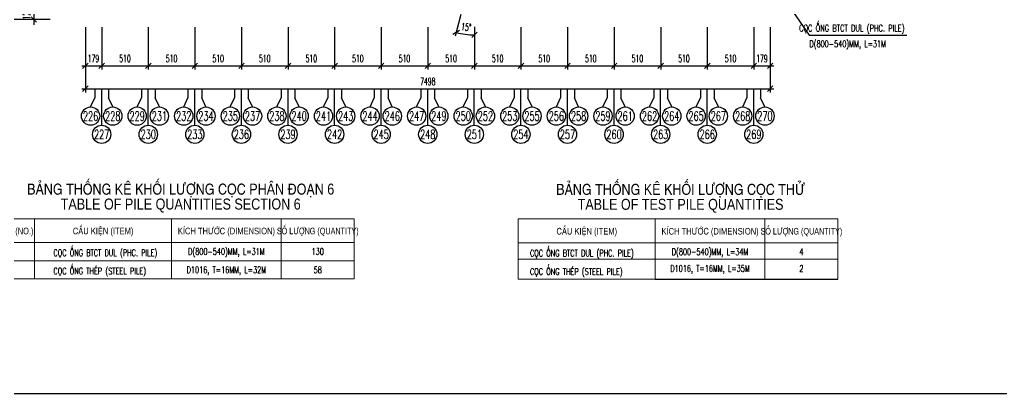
# Model space of a CAD drawing. Extents: x -687 to 941179, y -259 to 135874.
# Drawn here: x 860716 to 871465, y 108166 to 112259 of the extents above; entities that cross this region are included whole.
import ezdxf
from ezdxf.enums import TextEntityAlignment as Align

# ---------------------------------------------------------------- set-up
doc = ezdxf.new("R2010")
doc.units = 0
doc.header["$MEASUREMENT"] = 0
doc.header["$PDMODE"] = 3
doc.layers.get('0').update_dxf_attribs({"color": 6, "linetype": 'CONTINUOUS'})
doc.layers.get('DEFPOINTS').update_dxf_attribs({"linetype": 'CONTINUOUS'})
for name, color, linetype in [('Khung', 1, 'CONTINUOUS'), ('Kich thuoc', 2, 'CONTINUOUS'), ('Net tim', 6, 'CONTINUOUS'), ('Net vang', 2, 'CONTINUOUS'), ('STT', 4, 'CONTINUOUS'), ('Text', 4, 'CONTINUOUS'), ('vien', 3, 'CONTINUOUS')]:
    doc.layers.add(name, color=color, linetype=linetype)
doc.styles.add('Kichthuoc', font='romans.shx', dxfattribs={"width": 0.5})
doc.styles.get("Standard").update_dxf_attribs({"font": 'vnsimpleh.shx', "width": 0.65})
doc.styles.add('Ten', font='Vharialn.ttf')
doc.styles.add('thuong', font='vnsimple.shx', dxfattribs={"width": 0.7})
doc.dimstyles.new('Dim 400', dxfattribs={"dimscale": 400, "dimtxt": 0.2, "dimasz": 0.15, "dimexe": 0.1, "dimexo": 0.2, "dimgap": 0.1, "dimtad": 1, "dimdec": 0, "dimlfac": -1, "dimzin": 0, "dimdsep": 46, "dimtxsty": 'Kichthuoc', "dimblk": 'OBLIQUE', "dimcen": 0.1, "dimdle": 0.1, "dimclrd": 2, "dimclre": 2, "dimclrt": 4, "dimadec": 0, "dimazin": 0, "dimtfac": 1, "dimtdec": 0, "dimtix": 1, "dimtmove": 2, "dimatfit": 3, "dimfxl": 1, "dimtolj": 1, "dimtzin": 0, "dimarcsym": 0})

# ---------------------------------------------------------------- blocks, each defined once
blk = doc.blocks.new('_Oblique')
at = {"color": 0, "linetype": 'ByBlock', "lineweight": -2}
blk.add_line((-0.5, -0.5), (0.5, 0.5), dxfattribs=at)
blk = doc.blocks.new('*D81')
at = {"layer": 'DEFPOINTS', "color": 0}
for p in [(861615, 112258), (862125, 112258), (862125, 111753)]:
    blk.add_point(p, dxfattribs=at)
at = {"layer": 'Kich thuoc', "color": 2, "lineweight": -2}
for p, q in [((861615, 112178), (861615, 111713)), ((862125, 112178), (862125, 111713)), ((861575, 111753), (862165, 111753))]:
    blk.add_line(p, q, dxfattribs=at)
at = {"layer": 'Kich thuoc', "color": 2, "lineweight": -2, "xscale": 60, "yscale": 60, "zscale": 60, "rotation": 180}
blk.add_blockref('_Oblique', (861615, 111753), dxfattribs=at)
at = {"layer": 'Kich thuoc', "color": 2, "lineweight": -2, "xscale": 60, "yscale": 60, "zscale": 60}
blk.add_blockref('_Oblique', (862125, 111753), dxfattribs=at)
at = {"layer": 'Kich thuoc', "color": 4, "insert": (861870, 111833), "char_height": 80, "attachment_point": 5, "style": 'Kichthuoc'}
blk.add_mtext('\\A1;510', dxfattribs=at)
blk = doc.blocks.new('*D80')
at = {"layer": 'DEFPOINTS', "color": 0}
for p in [(861436, 112258), (861615, 112258), (861615, 111753)]:
    blk.add_point(p, dxfattribs=at)
at = {"layer": 'Kich thuoc', "color": 2, "lineweight": -2}
for p, q in [((861436, 112178), (861436, 111713)), ((861615, 112178), (861615, 111713)), ((861396, 111753), (861655, 111753))]:
    blk.add_line(p, q, dxfattribs=at)
at = {"layer": 'Kich thuoc', "color": 2, "lineweight": -2, "xscale": 60, "yscale": 60, "zscale": 60, "rotation": 180}
blk.add_blockref('_Oblique', (861436, 111753), dxfattribs=at)
at = {"layer": 'Kich thuoc', "color": 2, "lineweight": -2, "xscale": 60, "yscale": 60, "zscale": 60}
blk.add_blockref('_Oblique', (861615, 111753), dxfattribs=at)
at = {"layer": 'Kich thuoc', "color": 4, "insert": (861525, 111833), "char_height": 80, "attachment_point": 5, "style": 'Kichthuoc'}
blk.add_mtext('\\A1;179', dxfattribs=at)
blk = doc.blocks.new('*D79')
at = {"layer": 'DEFPOINTS', "color": 0}
for p in [(862125, 112258), (862635, 112258), (862635, 111753)]:
    blk.add_point(p, dxfattribs=at)
at = {"layer": 'Kich thuoc', "color": 2, "lineweight": -2}
for p, q in [((862125, 112178), (862125, 111713)), ((862635, 112178), (862635, 111713)), ((862085, 111753), (862675, 111753))]:
    blk.add_line(p, q, dxfattribs=at)
at = {"layer": 'Kich thuoc', "color": 2, "lineweight": -2, "xscale": 60, "yscale": 60, "zscale": 60, "rotation": 180}
blk.add_blockref('_Oblique', (862125, 111753), dxfattribs=at)
at = {"layer": 'Kich thuoc', "color": 2, "lineweight": -2, "xscale": 60, "yscale": 60, "zscale": 60}
blk.add_blockref('_Oblique', (862635, 111753), dxfattribs=at)
at = {"layer": 'Kich thuoc', "color": 4, "insert": (862380, 111833), "char_height": 80, "attachment_point": 5, "style": 'Kichthuoc'}
blk.add_mtext('\\A1;510', dxfattribs=at)
blk = doc.blocks.new('*D78')
at = {"layer": 'DEFPOINTS', "color": 0}
for p in [(862635, 112258), (863145, 112258), (863145, 111753)]:
    blk.add_point(p, dxfattribs=at)
at = {"layer": 'Kich thuoc', "color": 2, "lineweight": -2}
for p, q in [((862635, 112178), (862635, 111713)), ((863145, 112178), (863145, 111713)), ((862595, 111753), (863185, 111753))]:
    blk.add_line(p, q, dxfattribs=at)
at = {"layer": 'Kich thuoc', "color": 2, "lineweight": -2, "xscale": 60, "yscale": 60, "zscale": 60, "rotation": 180}
blk.add_blockref('_Oblique', (862635, 111753), dxfattribs=at)
at = {"layer": 'Kich thuoc', "color": 2, "lineweight": -2, "xscale": 60, "yscale": 60, "zscale": 60}
blk.add_blockref('_Oblique', (863145, 111753), dxfattribs=at)
at = {"layer": 'Kich thuoc', "color": 4, "insert": (862890, 111833), "char_height": 80, "attachment_point": 5, "style": 'Kichthuoc'}
blk.add_mtext('\\A1;510', dxfattribs=at)
blk = doc.blocks.new('*D77')
at = {"layer": 'DEFPOINTS', "color": 0}
for p in [(863145, 112258), (863655, 112258), (863655, 111753)]:
    blk.add_point(p, dxfattribs=at)
at = {"layer": 'Kich thuoc', "color": 2, "lineweight": -2}
for p, q in [((863145, 112178), (863145, 111713)), ((863655, 112178), (863655, 111713)), ((863105, 111753), (863695, 111753))]:
    blk.add_line(p, q, dxfattribs=at)
at = {"layer": 'Kich thuoc', "color": 2, "lineweight": -2, "xscale": 60, "yscale": 60, "zscale": 60, "rotation": 180}
blk.add_blockref('_Oblique', (863145, 111753), dxfattribs=at)
at = {"layer": 'Kich thuoc', "color": 2, "lineweight": -2, "xscale": 60, "yscale": 60, "zscale": 60}
blk.add_blockref('_Oblique', (863655, 111753), dxfattribs=at)
at = {"layer": 'Kich thuoc', "color": 4, "insert": (863400, 111833), "char_height": 80, "attachment_point": 5, "style": 'Kichthuoc'}
blk.add_mtext('\\A1;510', dxfattribs=at)
blk = doc.blocks.new('*D76')
at = {"layer": 'DEFPOINTS', "color": 0}
for p in [(863655, 112258), (864165, 112258), (864165, 111753)]:
    blk.add_point(p, dxfattribs=at)
at = {"layer": 'Kich thuoc', "color": 2, "lineweight": -2}
for p, q in [((863655, 112178), (863655, 111713)), ((864165, 112178), (864165, 111713)), ((863615, 111753), (864205, 111753))]:
    blk.add_line(p, q, dxfattribs=at)
at = {"layer": 'Kich thuoc', "color": 2, "lineweight": -2, "xscale": 60, "yscale": 60, "zscale": 60, "rotation": 180}
blk.add_blockref('_Oblique', (863655, 111753), dxfattribs=at)
at = {"layer": 'Kich thuoc', "color": 2, "lineweight": -2, "xscale": 60, "yscale": 60, "zscale": 60}
blk.add_blockref('_Oblique', (864165, 111753), dxfattribs=at)
at = {"layer": 'Kich thuoc', "color": 4, "insert": (863910, 111833), "char_height": 80, "attachment_point": 5, "style": 'Kichthuoc'}
blk.add_mtext('\\A1;510', dxfattribs=at)
blk = doc.blocks.new('*D75')
at = {"layer": 'DEFPOINTS', "color": 0}
for p in [(864165, 112258), (864675, 112258), (864675, 111753)]:
    blk.add_point(p, dxfattribs=at)
at = {"layer": 'Kich thuoc', "color": 2, "lineweight": -2}
for p, q in [((864165, 112178), (864165, 111713)), ((864675, 112178), (864675, 111713)), ((864125, 111753), (864715, 111753))]:
    blk.add_line(p, q, dxfattribs=at)
at = {"layer": 'Kich thuoc', "color": 2, "lineweight": -2, "xscale": 60, "yscale": 60, "zscale": 60, "rotation": 180}
blk.add_blockref('_Oblique', (864165, 111753), dxfattribs=at)
at = {"layer": 'Kich thuoc', "color": 2, "lineweight": -2, "xscale": 60, "yscale": 60, "zscale": 60}
blk.add_blockref('_Oblique', (864675, 111753), dxfattribs=at)
at = {"layer": 'Kich thuoc', "color": 4, "insert": (864420, 111833), "char_height": 80, "attachment_point": 5, "style": 'Kichthuoc'}
blk.add_mtext('\\A1;510', dxfattribs=at)
blk = doc.blocks.new('*D74')
at = {"layer": 'DEFPOINTS', "color": 0}
for p in [(864675, 112258), (865185, 112258), (865185, 111753)]:
    blk.add_point(p, dxfattribs=at)
at = {"layer": 'Kich thuoc', "color": 2, "lineweight": -2}
for p, q in [((864675, 112178), (864675, 111713)), ((865185, 112178), (865185, 111713)), ((864635, 111753), (865225, 111753))]:
    blk.add_line(p, q, dxfattribs=at)
at = {"layer": 'Kich thuoc', "color": 2, "lineweight": -2, "xscale": 60, "yscale": 60, "zscale": 60, "rotation": 180}
blk.add_blockref('_Oblique', (864675, 111753), dxfattribs=at)
at = {"layer": 'Kich thuoc', "color": 2, "lineweight": -2, "xscale": 60, "yscale": 60, "zscale": 60}
blk.add_blockref('_Oblique', (865185, 111753), dxfattribs=at)
at = {"layer": 'Kich thuoc', "color": 4, "insert": (864930, 111833), "char_height": 80, "attachment_point": 5, "style": 'Kichthuoc'}
blk.add_mtext('\\A1;510', dxfattribs=at)
blk = doc.blocks.new('*D73')
at = {"layer": 'DEFPOINTS', "color": 0}
for p in [(865185, 112258), (865695, 112258), (865695, 111753)]:
    blk.add_point(p, dxfattribs=at)
at = {"layer": 'Kich thuoc', "color": 2, "lineweight": -2}
for p, q in [((865185, 112178), (865185, 111713)), ((865695, 112178), (865695, 111713)), ((865145, 111753), (865735, 111753))]:
    blk.add_line(p, q, dxfattribs=at)
at = {"layer": 'Kich thuoc', "color": 2, "lineweight": -2, "xscale": 60, "yscale": 60, "zscale": 60, "rotation": 180}
blk.add_blockref('_Oblique', (865185, 111753), dxfattribs=at)
at = {"layer": 'Kich thuoc', "color": 2, "lineweight": -2, "xscale": 60, "yscale": 60, "zscale": 60}
blk.add_blockref('_Oblique', (865695, 111753), dxfattribs=at)
at = {"layer": 'Kich thuoc', "color": 4, "insert": (865440, 111833), "char_height": 80, "attachment_point": 5, "style": 'Kichthuoc'}
blk.add_mtext('\\A1;510', dxfattribs=at)
blk = doc.blocks.new('*D72')
at = {"layer": 'DEFPOINTS', "color": 0}
for p in [(865695, 112258), (866205, 112258), (866205, 111753)]:
    blk.add_point(p, dxfattribs=at)
at = {"layer": 'Kich thuoc', "color": 2, "lineweight": -2}
for p, q in [((865695, 112178), (865695, 111713)), ((866205, 112178), (866205, 111713)), ((865655, 111753), (866245, 111753))]:
    blk.add_line(p, q, dxfattribs=at)
at = {"layer": 'Kich thuoc', "color": 2, "lineweight": -2, "xscale": 60, "yscale": 60, "zscale": 60, "rotation": 180}
blk.add_blockref('_Oblique', (865695, 111753), dxfattribs=at)
at = {"layer": 'Kich thuoc', "color": 2, "lineweight": -2, "xscale": 60, "yscale": 60, "zscale": 60}
blk.add_blockref('_Oblique', (866205, 111753), dxfattribs=at)
at = {"layer": 'Kich thuoc', "color": 4, "insert": (865950, 111833), "char_height": 80, "attachment_point": 5, "style": 'Kichthuoc'}
blk.add_mtext('\\A1;510', dxfattribs=at)
blk = doc.blocks.new('*D71')
at = {"layer": 'DEFPOINTS', "color": 0}
for p in [(866205, 112258), (866715, 112258), (866715, 111753)]:
    blk.add_point(p, dxfattribs=at)
at = {"layer": 'Kich thuoc', "color": 2, "lineweight": -2}
for p, q in [((866205, 112178), (866205, 111713)), ((866715, 112178), (866715, 111713)), ((866165, 111753), (866755, 111753))]:
    blk.add_line(p, q, dxfattribs=at)
at = {"layer": 'Kich thuoc', "color": 2, "lineweight": -2, "xscale": 60, "yscale": 60, "zscale": 60, "rotation": 180}
blk.add_blockref('_Oblique', (866205, 111753), dxfattribs=at)
at = {"layer": 'Kich thuoc', "color": 2, "lineweight": -2, "xscale": 60, "yscale": 60, "zscale": 60}
blk.add_blockref('_Oblique', (866715, 111753), dxfattribs=at)
at = {"layer": 'Kich thuoc', "color": 4, "insert": (866460, 111833), "char_height": 80, "attachment_point": 5, "style": 'Kichthuoc'}
blk.add_mtext('\\A1;510', dxfattribs=at)
blk = doc.blocks.new('*D70')
at = {"layer": 'DEFPOINTS', "color": 0}
for p in [(868755, 112258), (868934, 112258), (868934, 111753)]:
    blk.add_point(p, dxfattribs=at)
at = {"layer": 'Kich thuoc', "color": 2, "lineweight": -2}
for p, q in [((868755, 112178), (868755, 111713)), ((868934, 112178), (868934, 111713)), ((868715, 111753), (868974, 111753))]:
    blk.add_line(p, q, dxfattribs=at)
at = {"layer": 'Kich thuoc', "color": 2, "lineweight": -2, "xscale": 60, "yscale": 60, "zscale": 60, "rotation": 180}
blk.add_blockref('_Oblique', (868755, 111753), dxfattribs=at)
at = {"layer": 'Kich thuoc', "color": 2, "lineweight": -2, "xscale": 60, "yscale": 60, "zscale": 60}
blk.add_blockref('_Oblique', (868934, 111753), dxfattribs=at)
at = {"layer": 'Kich thuoc', "color": 4, "insert": (868844, 111833), "char_height": 80, "attachment_point": 5, "style": 'Kichthuoc'}
blk.add_mtext('\\A1;179', dxfattribs=at)
blk = doc.blocks.new('*D69')
at = {"layer": 'DEFPOINTS', "color": 0}
for p in [(868245, 112258), (868755, 112258), (868755, 111753)]:
    blk.add_point(p, dxfattribs=at)
at = {"layer": 'Kich thuoc', "color": 2, "lineweight": -2}
for p, q in [((868245, 112178), (868245, 111713)), ((868755, 112178), (868755, 111713)), ((868205, 111753), (868795, 111753))]:
    blk.add_line(p, q, dxfattribs=at)
at = {"layer": 'Kich thuoc', "color": 2, "lineweight": -2, "xscale": 60, "yscale": 60, "zscale": 60, "rotation": 180}
blk.add_blockref('_Oblique', (868245, 111753), dxfattribs=at)
at = {"layer": 'Kich thuoc', "color": 2, "lineweight": -2, "xscale": 60, "yscale": 60, "zscale": 60}
blk.add_blockref('_Oblique', (868755, 111753), dxfattribs=at)
at = {"layer": 'Kich thuoc', "color": 4, "insert": (868500, 111833), "char_height": 80, "attachment_point": 5, "style": 'Kichthuoc'}
blk.add_mtext('\\A1;510', dxfattribs=at)
blk = doc.blocks.new('*D68')
at = {"layer": 'DEFPOINTS', "color": 0}
for p in [(867735, 112258), (868245, 112258), (868245, 111753)]:
    blk.add_point(p, dxfattribs=at)
at = {"layer": 'Kich thuoc', "color": 2, "lineweight": -2}
for p, q in [((867735, 112178), (867735, 111713)), ((868245, 112178), (868245, 111713)), ((867695, 111753), (868285, 111753))]:
    blk.add_line(p, q, dxfattribs=at)
at = {"layer": 'Kich thuoc', "color": 2, "lineweight": -2, "xscale": 60, "yscale": 60, "zscale": 60, "rotation": 180}
blk.add_blockref('_Oblique', (867735, 111753), dxfattribs=at)
at = {"layer": 'Kich thuoc', "color": 2, "lineweight": -2, "xscale": 60, "yscale": 60, "zscale": 60}
blk.add_blockref('_Oblique', (868245, 111753), dxfattribs=at)
at = {"layer": 'Kich thuoc', "color": 4, "insert": (867990, 111833), "char_height": 80, "attachment_point": 5, "style": 'Kichthuoc'}
blk.add_mtext('\\A1;510', dxfattribs=at)
blk = doc.blocks.new('*D67')
at = {"layer": 'DEFPOINTS', "color": 0}
for p in [(867225, 112258), (867735, 112258), (867735, 111753)]:
    blk.add_point(p, dxfattribs=at)
at = {"layer": 'Kich thuoc', "color": 2, "lineweight": -2}
for p, q in [((867225, 112178), (867225, 111713)), ((867735, 112178), (867735, 111713)), ((867185, 111753), (867775, 111753))]:
    blk.add_line(p, q, dxfattribs=at)
at = {"layer": 'Kich thuoc', "color": 2, "lineweight": -2, "xscale": 60, "yscale": 60, "zscale": 60, "rotation": 180}
blk.add_blockref('_Oblique', (867225, 111753), dxfattribs=at)
at = {"layer": 'Kich thuoc', "color": 2, "lineweight": -2, "xscale": 60, "yscale": 60, "zscale": 60}
blk.add_blockref('_Oblique', (867735, 111753), dxfattribs=at)
at = {"layer": 'Kich thuoc', "color": 4, "insert": (867480, 111833), "char_height": 80, "attachment_point": 5, "style": 'Kichthuoc'}
blk.add_mtext('\\A1;510', dxfattribs=at)
blk = doc.blocks.new('*D66')
at = {"layer": 'DEFPOINTS', "color": 0}
for p in [(866715, 112258), (867225, 112258), (867225, 111753)]:
    blk.add_point(p, dxfattribs=at)
at = {"layer": 'Kich thuoc', "color": 2, "lineweight": -2}
for p, q in [((866715, 112178), (866715, 111713)), ((867225, 112178), (867225, 111713)), ((866675, 111753), (867265, 111753))]:
    blk.add_line(p, q, dxfattribs=at)
at = {"layer": 'Kich thuoc', "color": 2, "lineweight": -2, "xscale": 60, "yscale": 60, "zscale": 60, "rotation": 180}
blk.add_blockref('_Oblique', (866715, 111753), dxfattribs=at)
at = {"layer": 'Kich thuoc', "color": 2, "lineweight": -2, "xscale": 60, "yscale": 60, "zscale": 60}
blk.add_blockref('_Oblique', (867225, 111753), dxfattribs=at)
at = {"layer": 'Kich thuoc', "color": 4, "insert": (866970, 111833), "char_height": 80, "attachment_point": 5, "style": 'Kichthuoc'}
blk.add_mtext('\\A1;510', dxfattribs=at)
blk = doc.blocks.new('*D65')
at = {"layer": 'DEFPOINTS', "color": 0}
for p in [(861436, 112258), (868934, 112258), (868934, 111503)]:
    blk.add_point(p, dxfattribs=at)
at = {"layer": 'Kich thuoc', "color": 2, "lineweight": -2}
for p, q in [((861436, 112178), (861436, 111463)), ((868934, 112178), (868934, 111463)), ((861396, 111503), (868974, 111503))]:
    blk.add_line(p, q, dxfattribs=at)
at = {"layer": 'Kich thuoc', "color": 2, "lineweight": -2, "xscale": 60, "yscale": 60, "zscale": 60, "rotation": 180}
blk.add_blockref('_Oblique', (861436, 111503), dxfattribs=at)
at = {"layer": 'Kich thuoc', "color": 2, "lineweight": -2, "xscale": 60, "yscale": 60, "zscale": 60}
blk.add_blockref('_Oblique', (868934, 111503), dxfattribs=at)
at = {"layer": 'Kich thuoc', "color": 4, "insert": (865185, 111583), "char_height": 80, "attachment_point": 5, "style": 'Kichthuoc'}
blk.add_mtext('\\A1;7498', dxfattribs=at)
blk = doc.blocks.new('*D321')
at = {"layer": 'DEFPOINTS', "color": 0}
for p in [(860621, 117261), (861129, 117261), (861129, 112261)]:
    blk.add_point(p, dxfattribs=at)
at = {"layer": 'Kich thuoc', "color": 2, "lineweight": -2}
for p, q in [((860621, 112221), (860621, 117301)), ((861049, 117261), (860581, 117261)), ((861049, 112261), (860581, 112261))]:
    blk.add_line(p, q, dxfattribs=at)
at = {"layer": 'Kich thuoc', "color": 2, "lineweight": -2, "xscale": 60, "yscale": 60, "zscale": 60}
for p, rotation in [((860621, 117261), 90), ((860621, 112261), 270)]:
    blk.add_blockref('_Oblique', p, dxfattribs=dict(at, rotation=rotation))
at = {"layer": 'Kich thuoc', "color": 4, "insert": (860541, 114761), "char_height": 80, "attachment_point": 5, "rotation": 90, "style": 'Kichthuoc'}
blk.add_mtext('\\A1;5000', dxfattribs=at)
blk = doc.blocks.new('*D323')
at = {"layer": 'DEFPOINTS', "color": 0}
for p in [(861129, 112386), (860871, 112261), (861129, 112261)]:
    blk.add_point(p, dxfattribs=at)
at = {"layer": 'Kich thuoc', "color": 2, "lineweight": -2}
for p, q in [((860871, 112386), (860871, 112446)), ((861049, 112386), (860831, 112386)), ((860871, 112386), (860871, 112261)), ((861049, 112261), (860831, 112261)), ((860871, 112261), (860871, 112201))]:
    blk.add_line(p, q, dxfattribs=at)
at = {"layer": 'Kich thuoc', "color": 2, "lineweight": -2, "xscale": 60, "yscale": 60, "zscale": 60}
for p, rotation in [((860871, 112386), 270), ((860871, 112261), 90)]:
    blk.add_blockref('_Oblique', p, dxfattribs=dict(at, rotation=rotation))
at = {"layer": 'Kich thuoc', "color": 4, "insert": (860791, 112324), "char_height": 80, "attachment_point": 5, "rotation": 90, "style": 'Kichthuoc'}
blk.add_mtext('\\A1;125', dxfattribs=at)
blk = doc.blocks.new('*D627')
at = {"layer": 'DEFPOINTS', "color": 0}
for p in [(865696, 117261), (865620, 112586), (865568, 112393), (865696, 112261), (865561, 112104)]:
    blk.add_point(p, dxfattribs=at)
at = {"layer": 'Text', "color": 2, "lineweight": -2}
for p, q in [((865548, 112316), (865484, 112080)), ((865696, 112181), (865696, 112052))]:
    blk.add_line(p, q, dxfattribs=at)
blk.add_arc((865696, 112868), 776, 255, 270, dxfattribs=at)
at = {"layer": 'Text', "color": 2, "lineweight": -2, "xscale": 60, "yscale": 60, "zscale": 60, "rotation": 165.0000000001594}
blk.add_blockref('_Oblique', (865495, 112118), dxfattribs=at)
at = {"layer": 'Text', "color": 2, "lineweight": -2, "xscale": 60, "yscale": 60, "zscale": 60}
blk.add_blockref('_Oblique', (865696, 112092), dxfattribs=at)
at = {"layer": 'Text', "color": 4, "insert": (865605, 112178), "char_height": 80, "attachment_point": 5, "rotation": 352.5, "style": 'Kichthuoc'}
blk.add_mtext('\\A1;15°', dxfattribs=at)

msp = doc.modelspace()

# ---------------------------------------------------------------- linework, layer by layer
at = {"layer": 'DEFPOINTS'}
msp.add_lwpolyline([(857179.2, 108165.8), (873979.2, 108165.8), (873979.2, 120045.8), (857179.2, 120045.8)], close=True, dxfattribs=at)
at = {"layer": 'Khung', "lineweight": 0}
for p, q in [((860480.3, 110079.3), (864380.3, 110079.3)), ((864380.3, 109419), (864380.3, 110079.3)), ((866175.7, 109416.2), (866175.7, 110076.5)), ((866175.7, 110076.5), (869675.7, 110076.5)), ((869675.7, 109416.2), (869675.7, 110076.5)), ((860480.3, 109819), (864380.3, 109819)), ((866175.7, 109816.2), (869675.7, 109816.2)), ((860480.3, 109419), (864380.3, 109419)), ((866175.7, 109416.2), (869675.7, 109416.2)), ((867675.7, 109416.2), (869675.7, 109416.2))]:
    msp.add_line(p, q, dxfattribs=at)
at = {"layer": 'Net vang', "lineweight": 0}
msp.add_line((860480.3, 109619), (864380.3, 109619), dxfattribs=at)
at = {"layer": 'STT'}
for p, q in [((861539.6, 111502.7), (861539.6, 111402.7)), ((861614.6, 111102.7), (861614.6, 111502.7)), ((861689.6, 111502.7), (861689.6, 111402.7)), ((862049.6, 111502.7), (862049.6, 111402.7)), ((862124.6, 111102.7), (862124.6, 111502.7)), ((862199.6, 111502.7), (862199.6, 111402.7)), ((862559.6, 111502.7), (862559.6, 111402.7)), ((862634.6, 111102.7), (862634.6, 111502.7)), ((862709.6, 111502.7), (862709.6, 111402.7)), ((863069.6, 111502.7), (863069.6, 111402.7)), ((863144.6, 111102.7), (863144.6, 111502.7)), ((863219.6, 111502.7), (863219.6, 111402.7)), ((863579.6, 111502.7), (863579.6, 111402.7)), ((863654.6, 111102.7), (863654.6, 111502.7)), ((863729.6, 111502.7), (863729.6, 111402.7)), ((864089.6, 111502.7), (864089.6, 111402.7)), ((864164.6, 111102.7), (864164.6, 111502.7)), ((864239.6, 111502.7), (864239.6, 111402.7)), ((864599.6, 111502.7), (864599.6, 111402.7)), ((864674.6, 111102.7), (864674.6, 111502.7)), ((864749.6, 111502.7), (864749.6, 111402.7)), ((865109.6, 111502.7), (865109.6, 111402.7)), ((865184.6, 111102.7), (865184.6, 111502.7)), ((865259.6, 111502.7), (865259.6, 111402.7)), ((865619.6, 111502.7), (865619.6, 111402.7)), ((865694.6, 111102.7), (865694.6, 111502.7)), ((865769.6, 111502.7), (865769.6, 111402.7)), ((866129.6, 111502.7), (866129.6, 111402.7)), ((866204.6, 111102.7), (866204.6, 111502.7)), ((866279.6, 111502.7), (866279.6, 111402.7)), ((866639.6, 111502.7), (866639.6, 111402.7)), ((866714.6, 111102.7), (866714.6, 111502.7)), ((866789.6, 111502.7), (866789.6, 111402.7)), ((867149.6, 111502.7), (867149.6, 111402.7)), ((867224.6, 111102.7), (867224.6, 111502.7)), ((867299.6, 111502.7), (867299.6, 111402.7)), ((867659.6, 111502.7), (867659.6, 111402.7)), ((867734.6, 111102.7), (867734.6, 111502.7)), ((867809.6, 111502.7), (867809.6, 111402.7)), ((868169.6, 111502.7), (868169.6, 111402.7)), ((868244.6, 111102.7), (868244.6, 111502.7)), ((868319.6, 111502.7), (868319.6, 111402.7)), ((868679.6, 111502.7), (868679.6, 111402.7)), ((868754.6, 111102.7), (868754.6, 111502.7)), ((868829.6, 111502.7), (868829.6, 111402.7)), ((861493, 111302.7), (861539.6, 111402.7)), ((861736.2, 111302.7), (861689.6, 111402.7)), ((862003, 111302.7), (862049.6, 111402.7)), ((862246.2, 111302.7), (862199.6, 111402.7)), ((862513, 111302.7), (862559.6, 111402.7)), ((862756.2, 111302.7), (862709.6, 111402.7)), ((863023, 111302.7), (863069.6, 111402.7)), ((863266.2, 111302.7), (863219.6, 111402.7)), ((863533, 111302.7), (863579.6, 111402.7)), ((863776.2, 111302.7), (863729.6, 111402.7)), ((864043, 111302.7), (864089.6, 111402.7)), ((864286.2, 111302.7), (864239.6, 111402.7)), ((864553, 111302.7), (864599.6, 111402.7)), ((864796.2, 111302.7), (864749.6, 111402.7)), ((865063, 111302.7), (865109.6, 111402.7)), ((865306.2, 111302.7), (865259.6, 111402.7)), ((865573, 111302.7), (865619.6, 111402.7)), ((865816.2, 111302.7), (865769.6, 111402.7)), ((866083, 111302.7), (866129.6, 111402.7)), ((866326.2, 111302.7), (866279.6, 111402.7)), ((866593, 111302.7), (866639.6, 111402.7)), ((866836.2, 111302.7), (866789.6, 111402.7)), ((867103, 111302.7), (867149.6, 111402.7)), ((867346.2, 111302.7), (867299.6, 111402.7)), ((867613, 111302.7), (867659.6, 111402.7)), ((867856.2, 111302.7), (867809.6, 111402.7)), ((868123, 111302.7), (868169.6, 111402.7)), ((868366.2, 111302.7), (868319.6, 111402.7)), ((868633, 111302.7), (868679.6, 111402.7)), ((868876.2, 111302.7), (868829.6, 111402.7))]:
    msp.add_line(p, q, dxfattribs=at)
for centre in [(861493, 111202.7), (861736.2, 111202.7), (862003, 111202.7), (862246.2, 111202.7), (862513, 111202.7), (862756.2, 111202.7), (863023, 111202.7), (863266.2, 111202.7), (863533, 111202.7), (863776.2, 111202.7), (864043, 111202.7), (864286.2, 111202.7), (864553, 111202.7), (864796.2, 111202.7), (865063, 111202.7), (865306.2, 111202.7), (865573, 111202.7), (865816.2, 111202.7), (866083, 111202.7), (866326.2, 111202.7), (866593, 111202.7), (866836.2, 111202.7), (867103, 111202.7), (867346.2, 111202.7), (867613, 111202.7), (867856.2, 111202.7), (868123, 111202.7), (868366.2, 111202.7), (868633, 111202.7), (868876.2, 111202.7), (861614.6, 111002.7), (862124.6, 111002.7), (862634.6, 111002.7), (863144.6, 111002.7), (863654.6, 111002.7), (864164.6, 111002.7), (864674.6, 111002.7), (865184.6, 111002.7), (865694.6, 111002.7), (866204.6, 111002.7), (866714.6, 111002.7), (867224.6, 111002.7), (867734.6, 111002.7), (868244.6, 111002.7), (868754.6, 111002.7)]:
    msp.add_circle(centre, 100, dxfattribs=at)
at = {"layer": 'vien', "lineweight": 0}
for p, q in [((860880.3, 109419), (860880.3, 110079.3)), ((862380.3, 109419), (862380.3, 110079.3)), ((863580.3, 109419), (863580.3, 110079.3)), ((867675.7, 109416.2), (867675.7, 110076.5)), ((868875.7, 109416.2), (868875.7, 110076.5))]:
    msp.add_line(p, q, dxfattribs=at)
at = {"layer": 'vien', "color": 2, "lineweight": 0}
msp.add_line((866175.7, 109634), (869675.7, 109634), dxfattribs=at)
at = {"layer": 'vien', "color": 2}
msp.add_line((867675.7, 109416.2), (869675.7, 109416.2), dxfattribs=at)

# ---------------------------------------------------------------- texts
at = {"layer": 'Net tim', "style": 'thuong', "width": 0.65}
for s, p in [('228', (861736.2, 111202.7)), ('231', (862246.2, 111202.7)), ('234', (862756.2, 111202.7)), ('237', (863266.2, 111202.7)), ('240', (863776.2, 111202.7)), ('243', (864286.2, 111202.7)), ('246', (864796.2, 111202.7)), ('249', (865306.2, 111202.7)), ('252', (865816.2, 111202.7)), ('255', (866326.2, 111202.7)), ('258', (866836.2, 111202.7)), ('261', (867346.2, 111202.7)), ('264', (867856.2, 111202.7)), ('267', (868366.2, 111202.7)), ('270', (868876.2, 111202.7))]:
    msp.add_text(s, height=100, dxfattribs=at).set_placement(p, align=Align.MIDDLE)
at = {"layer": 'Net vang', "style": 'thuong', "width": 0.65}
for s, p in [('226', (861493, 111202.7)), ('229', (862003, 111202.7)), ('232', (862513, 111202.7)), ('235', (863023, 111202.7)), ('238', (863533, 111202.7)), ('241', (864043, 111202.7)), ('244', (864553, 111202.7)), ('247', (865063, 111202.7)), ('250', (865573, 111202.7)), ('253', (866083, 111202.7)), ('256', (866593, 111202.7)), ('259', (867103, 111202.7)), ('262', (867613, 111202.7)), ('265', (868123, 111202.7)), ('268', (868633, 111202.7))]:
    msp.add_text(s, height=100, dxfattribs=at).set_placement(p, align=Align.MIDDLE)
at = {"layer": 'STT', "style": 'thuong', "width": 0.65}
for s, p in [('227', (861614.6, 111002.7)), ('230', (862124.6, 111002.7)), ('233', (862634.6, 111002.7)), ('236', (863144.6, 111002.7)), ('239', (863654.6, 111002.7)), ('242', (864164.6, 111002.7)), ('245', (864674.6, 111002.7)), ('248', (865184.6, 111002.7)), ('251', (865694.6, 111002.7)), ('254', (866204.6, 111002.7)), ('257', (866714.6, 111002.7)), ('260', (867224.6, 111002.7)), ('263', (867734.6, 111002.7)), ('266', (868244.6, 111002.7)), ('269', (868754.6, 111002.7))]:
    msp.add_text(s, height=100, dxfattribs=at).set_placement(p, align=Align.MIDDLE)
at = {"layer": 'Text'}
for s, width, p in [('cäc èng btct d\xadl (phc. pile)', 0.6, (870405.1, 112129.1)), ('d(800-540)mm, l=31m', 0.65, (870201.7, 111957.6))]:
    msp.add_text(s, height=72, dxfattribs=dict(at, width=width)).set_placement(p, align=Align.RIGHT)
at = {"layer": 'Text', "style": 'Ten'}
for s, p in [('b¶ng thèng kª khèi l\xadîng cäc ph©n ®o¹n 6', (862479.7, 110343.1)), ('b¶ng thèng kª khèi l\xadîng cäc thö', (867952.5, 110340.3)), ('table of pile quantities section 6', (862479.7, 110179.3)), ('table of test pile quantities', (867952.5, 110176.5))]:
    msp.add_text(s, height=120, dxfattribs=at).set_placement(p, align=Align.CENTER)
at = {"layer": 'Text', "lineweight": 0, "style": 'Ten'}
for s, width, p in [('STT (no.)', 0.9, (860680.3, 109908.3)), ('Sè l\xadîng (quantity)', 0.8, (863980.3, 109908.3)), ('Sè l\xadîng (quantity)', 0.8, (869275.7, 109905.5))]:
    msp.add_text(s, height=72, dxfattribs=dict(at, width=width)).set_placement(p, align=Align.CENTER)
for s, p in [('CÊu kiÖn (item)', (861630.3, 109908.3)), ('KÝch th\xadíc (dimension)', (862980.3, 109908.3)), ('CÊu kiÖn (item)', (866925.7, 109905.5)), ('KÝch th\xadíc (dimension)', (868275.7, 109905.5))]:
    msp.add_text(s, height=72, dxfattribs=at).set_placement(p, align=Align.CENTER)
at = {"layer": 'Text', "lineweight": 0, "width": 0.65}
for s, p in [('cäc èng btct d\xadl (phc. pile) ', (861086.6, 109669.8)), ('cäc èng btct d\xadl (phc. pile) ', (866304, 109665.6)), ('cäc èng thÐp (steel pile)', (861086.6, 109469.8)), ('cäc èng thÐp (steel pile)', (866304, 109463.3))]:
    msp.add_text(s, height=72, dxfattribs=at).set_placement(p)
for s, p in [('d(800-540)mm, l=31m', (862980.3, 109683)), ('130', (863980.3, 109683)), ('d(800-540)mm, l=34m', (868275.7, 109680.2)), ('4', (869275.7, 109680.2)), ('d1016, t=16mm, l=32m', (862980.3, 109483)), ('58', (863980.3, 109483)), ('d1016, t=16mm, l=35m', (868275.7, 109498)), ('2', (869275.7, 109498))]:
    msp.add_text(s, height=72, dxfattribs=at).set_placement(p, align=Align.CENTER)

# ---------------------------------------------------------------- dimensions: what is measured, and where the dimension line sits
at = {"layer": 'Kich thuoc'}
for base, p1, p2, picture, middle in [((860620.7, 117261.1), (861129.1, 112261.1), (861129.1, 117261.1), '*D321', (860540.7, 114761.1)), ((860870.7, 112261.1), (861129.1, 112386.1), (861129.1, 112261.1), '*D323', (860790.7, 112323.6))]:
    dim = msp.add_linear_dim(base=base, p1=p1, p2=p2, angle=90, dimstyle='Dim 400', dxfattribs=at)
    dim.commit()
    dim.dimension.update_dxf_attribs({"geometry": picture, "text_midpoint": middle})
for base, p1, p2, picture, middle in [((861614.6, 111752.7), (861435.6, 112257.7), (861614.6, 112257.7), '*D80', (861525.1, 111832.7)), ((868933.6, 111502.7), (861435.6, 112257.7), (868933.6, 112257.7), '*D65', (865184.6, 111582.7)), ((862124.6, 111752.7), (861614.6, 112257.7), (862124.6, 112257.7), '*D81', (861869.6, 111832.7)), ((862634.6, 111752.7), (862124.6, 112257.7), (862634.6, 112257.7), '*D79', (862379.6, 111832.7)), ((863144.6, 111752.7), (862634.6, 112257.7), (863144.6, 112257.7), '*D78', (862889.6, 111832.7)), ((863654.6, 111752.7), (863144.6, 112257.7), (863654.6, 112257.7), '*D77', (863399.6, 111832.7)), ((864164.6, 111752.7), (863654.6, 112257.7), (864164.6, 112257.7), '*D76', (863909.6, 111832.7)), ((864674.6, 111752.7), (864164.6, 112257.7), (864674.6, 112257.7), '*D75', (864419.6, 111832.7)), ((865184.6, 111752.7), (864674.6, 112257.7), (865184.6, 112257.7), '*D74', (864929.6, 111832.7)), ((865694.6, 111752.7), (865184.6, 112257.7), (865694.6, 112257.7), '*D73', (865439.6, 111832.7)), ((866204.6, 111752.7), (865694.6, 112257.7), (866204.6, 112257.7), '*D72', (865949.6, 111832.7)), ((866714.6, 111752.7), (866204.6, 112257.7), (866714.6, 112257.7), '*D71', (866459.6, 111832.7)), ((867224.6, 111752.7), (866714.6, 112257.7), (867224.6, 112257.7), '*D66', (866969.6, 111832.7)), ((867734.6, 111752.7), (867224.6, 112257.7), (867734.6, 112257.7), '*D67', (867479.6, 111832.7)), ((868244.6, 111752.7), (867734.6, 112257.7), (868244.6, 112257.7), '*D68', (867989.6, 111832.7)), ((868754.6, 111752.7), (868244.6, 112257.7), (868754.6, 112257.7), '*D69', (868499.6, 111832.7)), ((868933.6, 111752.7), (868754.6, 112257.7), (868933.6, 112257.7), '*D70', (868844.1, 111832.7))]:
    dim = msp.add_linear_dim(base=base, p1=p1, p2=p2, dimstyle='Dim 400', dxfattribs=at)
    dim.commit()
    dim.dimension.update_dxf_attribs({"geometry": picture, "text_midpoint": middle})
at = {"layer": 'Text'}
dim = msp.add_angular_dim_2l(base=(865560.8, 112103.6), line1=((865620.1, 112586.1), (865568.3, 112392.9)), line2=((865695.6, 112261.1), (865695.6, 117261.1)), dimstyle='Dim 400', dxfattribs=at)
dim.commit()
dim.dimension.update_dxf_attribs({"geometry": '*D627', "text_midpoint": (865604.7, 112177.8)})

# ---------------------------------------------------------------- leaders
at = {"layer": 'Kich thuoc'}
msp.add_leader([(868933.6, 112386.1), (869157.9, 112386.1), (869359.7, 112089.6), (870430.4, 112089.6)], dimstyle='Dim 400', override={"dimgap": 0.1, "dimtad": 0}, dxfattribs=at)

doc.saveas('drawing.dxf')
